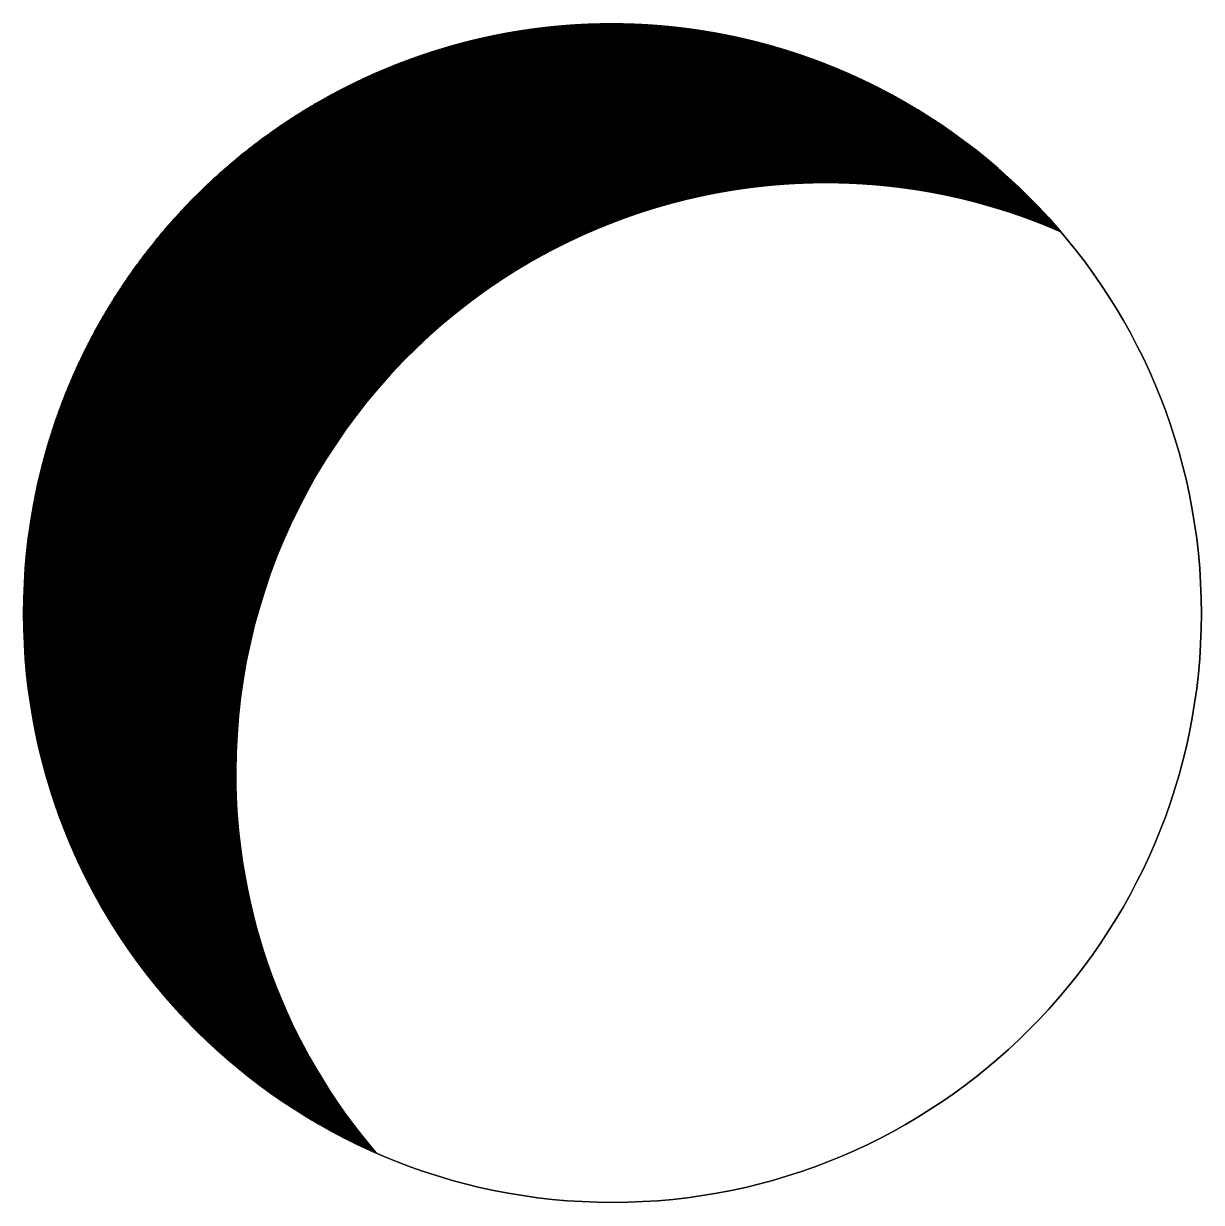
# Model space of a CAD drawing. Header units: metres. Extents: x -384 to 416, y -390 to 411.
import ezdxf

# ---------------------------------------------------------------- set-up
doc = ezdxf.new("R2010")
doc.units = ezdxf.units.M

msp = doc.modelspace()

# ---------------------------------------------------------------- hatches: boundary and pattern name
h = msp.add_hatch()
h.set_pattern_fill('SOLID')
h.paths.add_polyline_path([(-384.09, 10.5, 0.3), (-144.64, -355.87, -0.18), (-239.95, -96.7, -0.54), (320.59, 269.67, 0.7)])

# ---------------------------------------------------------------- linework, layer by layer
msp.add_lwpolyline([(415.91, 10.5, 1), (-384.09, 10.5, 1)], format="xyb", close=True)
msp.add_lwpolyline([(320.59, 269.67, 0.54), (-239.95, -96.7, 0.18), (-144.64, -355.87, 0.18)], format="xyb")
msp.add_circle((15.91, 10.5), 400)

doc.saveas('drawing.dxf')
